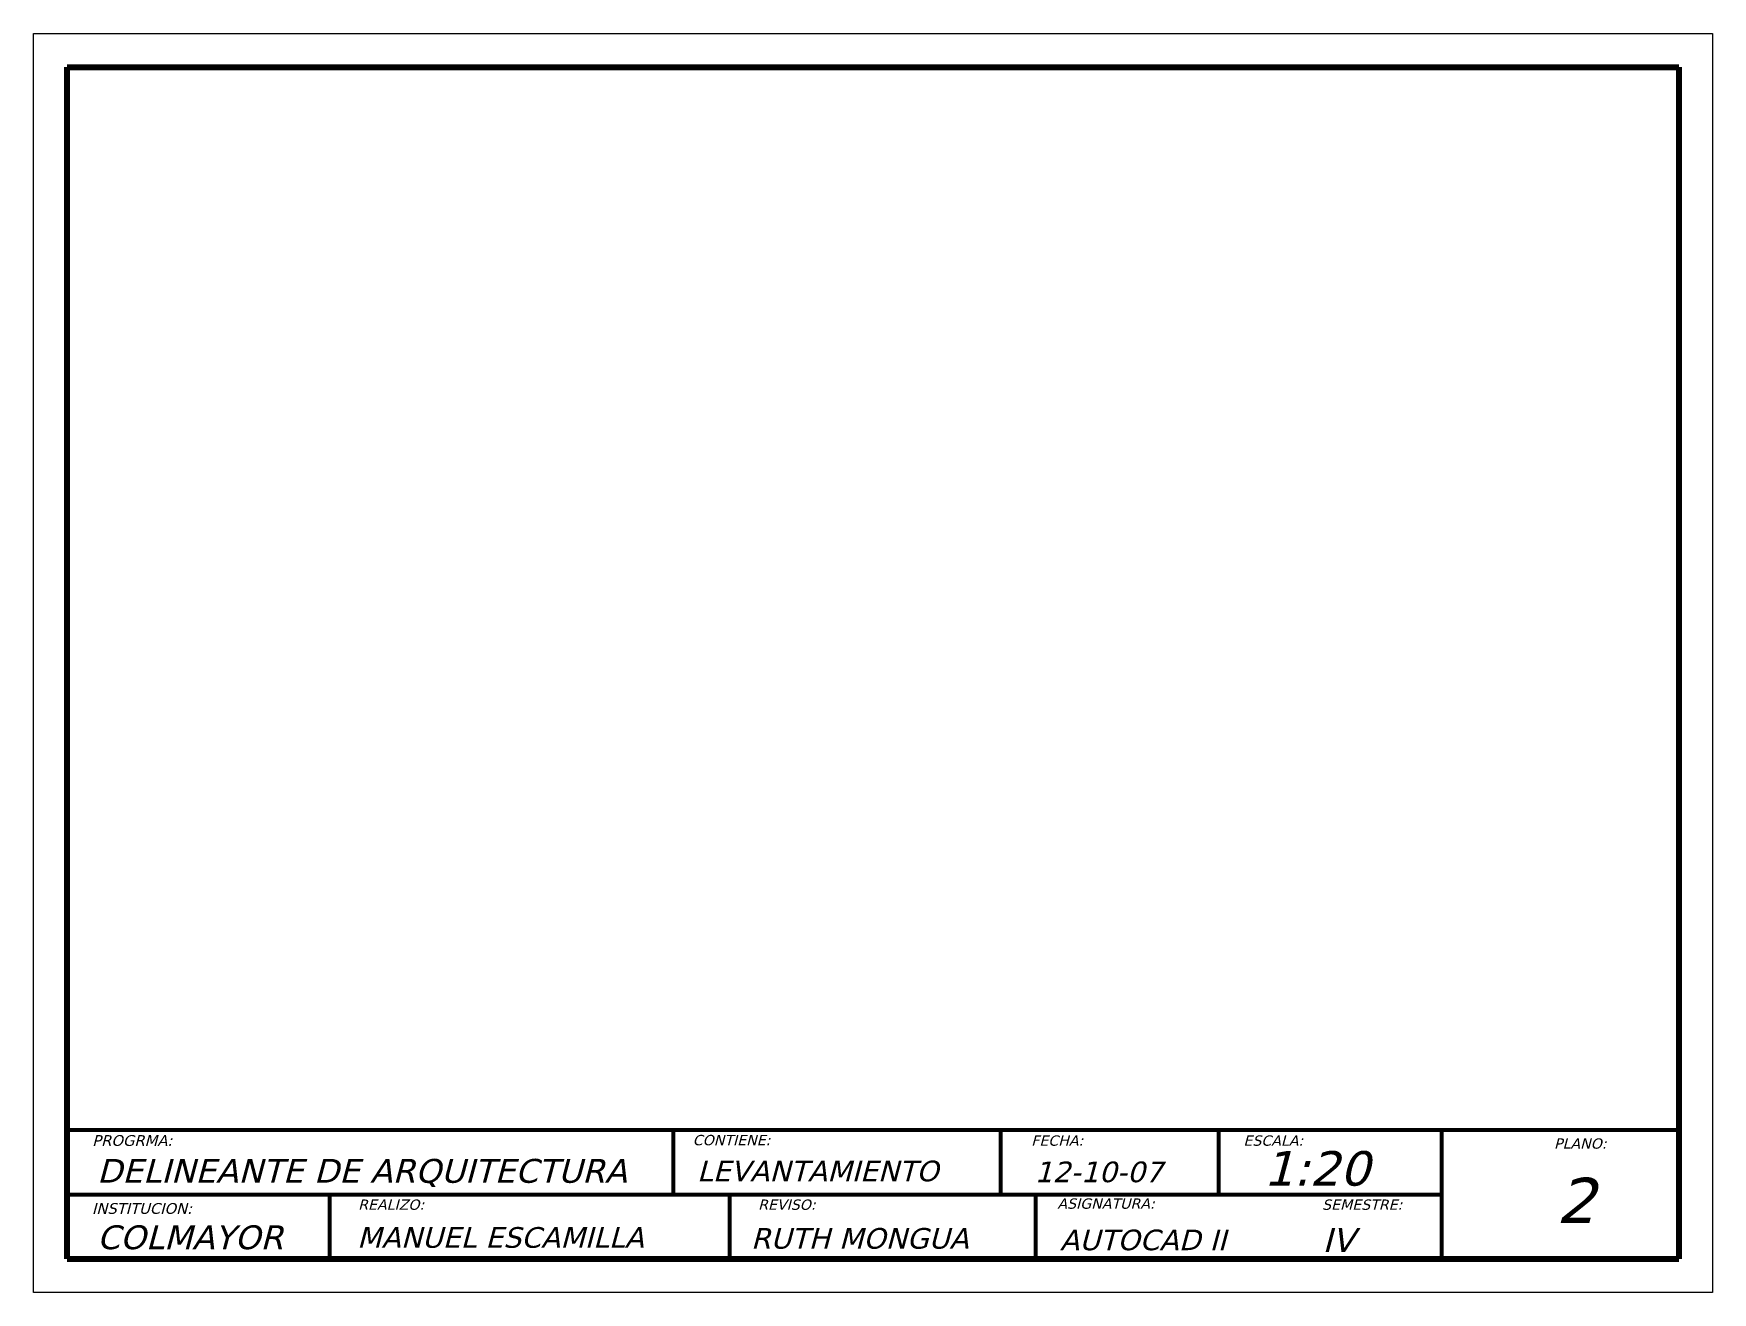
# Paper-space layout 'Presentación2' of a CAD drawing. Header units: millimetres. Extents: x 118.123 to 118.403, y 94.512 to 94.722.
import ezdxf

# ---------------------------------------------------------------- set-up
doc = ezdxf.new("R2010")
doc.units = ezdxf.units.MM
for name, color, linetype, lineweight in [('BORDE', 210, 'Continuous', 20), ('letras', 132, 'Continuous', 70), ('lineas', 30, 'Continuous', 53), ('MARGEN', 93, 'Continuous', 100), ('titulos', 102, 'Continuous', 25)]:
    doc.layers.add(name, color=color, linetype=linetype, lineweight=lineweight)
doc.styles.get("Standard").update_dxf_attribs({"font": 'verdana.ttf'})

psp = doc.layouts.new('Presentación2')

# ---------------------------------------------------------------- linework, layer by layer
at = {"layer": 'BORDE'}
for p, q in [((118.12291, 94.72205), (118.40291, 94.72205)), ((118.12291, 94.51205), (118.12291, 94.72205)), ((118.40291, 94.72205), (118.40291, 94.51205)), ((118.40291, 94.51205), (118.12291, 94.51205))]:
    psp.add_line(p, q, dxfattribs=at)
at = {"layer": 'lineas'}
for p, q in [((118.12851, 94.53915), (118.39731, 94.53915)), ((118.22961, 94.53915), (118.22961, 94.5284)), ((118.28417, 94.53915), (118.28417, 94.5284)), ((118.32051, 94.53915), (118.32051, 94.5284)), ((118.35776, 94.51765), (118.35776, 94.53915)), ((118.12851, 94.5284), (118.35776, 94.5284)), ((118.17235, 94.51765), (118.17235, 94.5284)), ((118.23905, 94.51765), (118.23905, 94.5284)), ((118.29009, 94.51765), (118.29009, 94.5284))]:
    psp.add_line(p, q, dxfattribs=at)
at = {"layer": 'MARGEN'}
for p, q in [((118.12851, 94.71645), (118.39731, 94.71645)), ((118.12851, 94.51765), (118.12851, 94.71645)), ((118.39731, 94.71645), (118.39731, 94.51765)), ((118.12851, 94.51765), (118.39731, 94.51765))]:
    psp.add_line(p, q, dxfattribs=at)

# ---------------------------------------------------------------- texts
at = {"layer": 'letras', "width": 0.1493762, "attachment_point": 1}
for s, insert, char_height in [('{\\fVerdana|b0|i1|c0|p34;DELINEANTE DE ARQUITECTURA}', (118.13348, 94.53432), 0.0039782), ('{\\fVerdana|b0|i1|c0|p34;LEVANTAMIENTO}', (118.23355, 94.53403), 0.0034406), ('{\\fVerdana|b0|i1|c0|p34;12-10-07}', (118.28985, 94.53388), 0.0034406), ('{\\fVerdana|b0|i1|c0|p34;1:20}', (118.32804, 94.53562), 0.005754), ('{\\fVerdana|b0|i1|c0|p34;2}', (118.37685, 94.53117), 0.0075264), ('{\\fVerdana|b0|i1|c0|p34;COLMAYOR}', (118.1335, 94.52324), 0.0039782), ('{\\fVerdana|b0|i1|c0|p34;MANUEL ESCAMILLA}', (118.17685, 94.52294), 0.0034406), ('{\\fVerdana|b0|i1|c0|p34;RUTH MONGUA}', (118.24255, 94.52279), 0.0034406), ('{\\fVerdana|b0|i1|c0|p34;AUTOCAD II}', (118.29409, 94.52253), 0.0034406), ('{\\fVerdana|b0|i1|c0|p34;IV}', (118.33787, 94.52279), 0.0039782)]:
    psp.add_mtext(s, dxfattribs=dict(at, insert=insert, char_height=char_height))
at = {"layer": 'titulos', "attachment_point": 1}
for s, insert, char_height, width in [('{\\fVerdana|b0|i1|c0|p34;PROGRMA:}', (118.13269, 94.53829), 0.001792, 0.1236465), ('{\\fVerdana|b0|i1|c0|p34;CONTIENE:}', (118.23285, 94.53832), 0.0017203, 0.1187007), ('{\\fVerdana|b0|i1|c0|p34;FECHA:}', (118.2893, 94.53824), 0.0017203, 0.1187007), ('{\\fVerdana|b0|i1|c0|p34;ESCALA:}', (118.32469, 94.53824), 0.0017203, 0.1187007), ('{\\fVerdana|b0|i1|c0|p34;PLANO:}', (118.37649, 94.53775), 0.0017203, 0.1187007), ('{\\fVerdana|b0|i1|c0|p34;INSTITUCION:}', (118.13265, 94.52695), 0.001792, 0.1236465), ('{\\fVerdana|b0|i1|c0|p34;REALIZO:}', (118.17704, 94.52755), 0.0017203, 0.1187007), ('{\\fVerdana|b0|i1|c0|p34;REVISO:}', (118.24375, 94.52755), 0.0017203, 0.1187007), ('{\\fVerdana|b0|i1|c0|p34;ASIGNATURA:}', (118.29366, 94.52773), 0.0017203, 0.1187007), ('{\\fVerdana|b0|i1|c0|p34;SEMESTRE:}', (118.33781, 94.52755), 0.0017203, 0.1187007)]:
    psp.add_mtext(s, dxfattribs=dict(at, insert=insert, char_height=char_height, width=width))

doc.saveas('drawing.dxf')
